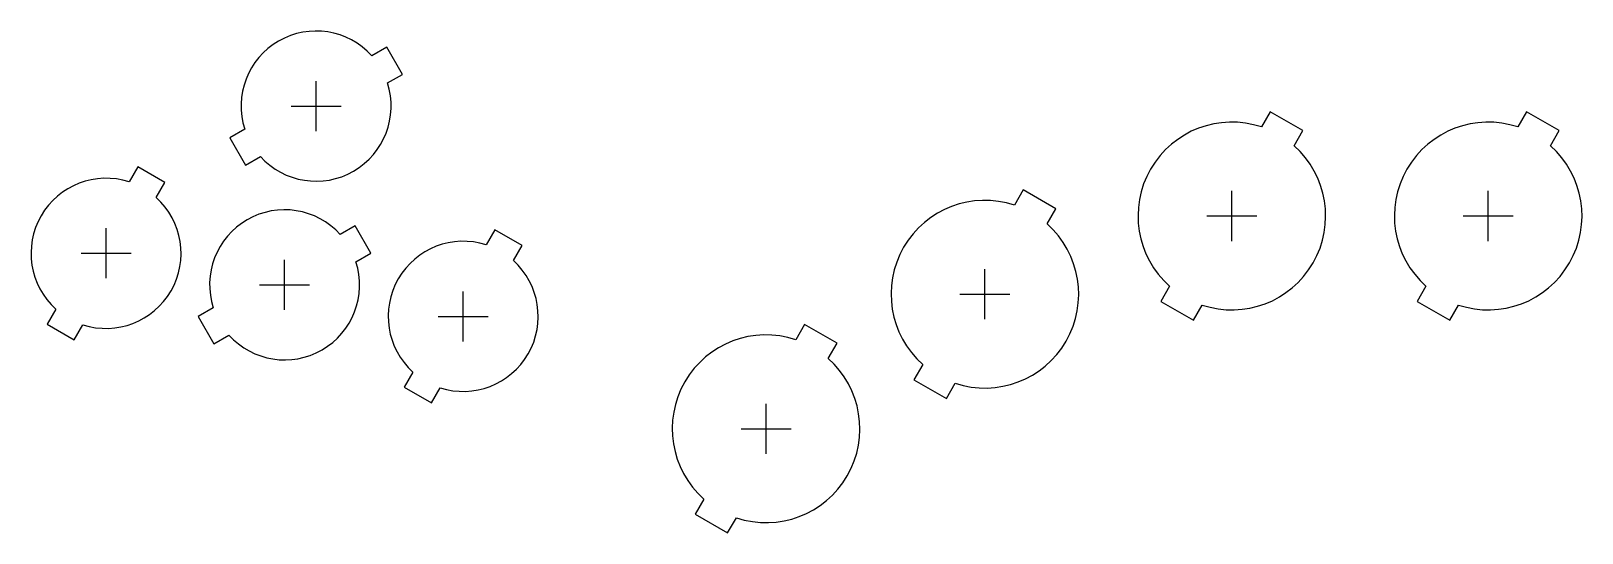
# Model space of a CAD drawing. Header units: millimetres. Extents: x -41 to 208, y -40 to 41.
import ezdxf

# ---------------------------------------------------------------- set-up
doc = ezdxf.new("R2010")
doc.units = ezdxf.units.MM
for name, color, linetype in [('BUTTONS_24', 1, 'Continuous'), ('BUTTONS_30', 5, 'Continuous'), ('REFERENCE', 8, 'Continuous')]:
    doc.layers.add(name, color=color, linetype=linetype)

msp = doc.modelspace()

# ---------------------------------------------------------------- linework, layer by layer
at = {"layer": 'BUTTONS_24'}
for points in [[(13.95, 36.59, 0.809427), (-6.38, 24.86), (-8.77, 23.47), (-6.27, 19.14), (-3.88, 20.53, 0.809427), (16.45, 32.26), (18.84, 33.64), (16.34, 37.97)], [(-24.86, 16.45, 0.809427), (-36.59, -3.88), (-37.97, -6.27), (-33.64, -8.77), (-32.26, -6.38, 0.809427), (-20.53, 13.95), (-19.14, 16.34), (-23.47, 18.84)], [(8.91, 8.03, 0.809427), (-11.41, -3.7), (-13.81, -5.08), (-11.31, -9.42), (-8.91, -8.03, 0.809427), (11.41, 3.7), (13.81, 5.08), (11.31, 9.42)], [(32.26, 6.38, 0.809427), (20.53, -13.95), (19.14, -16.34), (23.47, -18.84), (24.86, -16.45, 0.809427), (36.59, 3.88), (37.97, 6.27), (33.64, 8.77)]]:
    msp.add_lwpolyline(points, format="xyb", close=True, dxfattribs=at)
at = {"layer": 'BUTTONS_30'}
for points in [[(156.25, 25.23, 0.816497), (141.55, -0.23), (140.15, -2.66), (145.35, -5.66), (146.75, -3.23, 0.816497), (161.45, 22.23), (162.85, 24.66), (157.65, 27.66)], [(197.25, 25.23, 0.816497), (182.55, -0.23), (181.15, -2.66), (186.35, -5.66), (187.75, -3.23, 0.816497), (202.45, 22.23), (203.85, 24.66), (198.65, 27.66)], [(116.75, 12.73, 0.816497), (102.05, -12.73), (100.65, -15.16), (105.85, -18.16), (107.25, -15.73, 0.816497), (121.95, 9.73), (123.35, 12.16), (118.15, 15.16)], [(81.75, -8.77, 0.816497), (67.05, -34.23), (65.65, -36.66), (70.85, -39.66), (72.25, -37.23, 0.816497), (86.95, -11.77), (88.35, -9.34), (83.15, -6.34)]]:
    msp.add_lwpolyline(points, format="xyb", close=True, dxfattribs=at)
at = {"layer": 'REFERENCE'}
for p, q in [((5.04, 24.56), (5.04, 32.56)), ((1.04, 28.56), (9.04, 28.56)), ((151.5, 7), (151.5, 15)), ((192.5, 7), (192.5, 15)), ((147.5, 11), (155.5, 11)), ((188.5, 11), (196.5, 11)), ((-28.56, 1.04), (-28.56, 9.04)), ((-32.56, 5.04), (-24.56, 5.04)), ((0, -4), (0, 4)), ((112, -5.5), (112, 2.5)), ((-4, 0), (4, 0)), ((28.56, -9.04), (28.56, -1.04)), ((108, -1.5), (116, -1.5)), ((24.56, -5.04), (32.56, -5.04)), ((77, -27), (77, -19)), ((73, -23), (81, -23))]:
    msp.add_line(p, q, dxfattribs=at)

doc.saveas('drawing.dxf')
